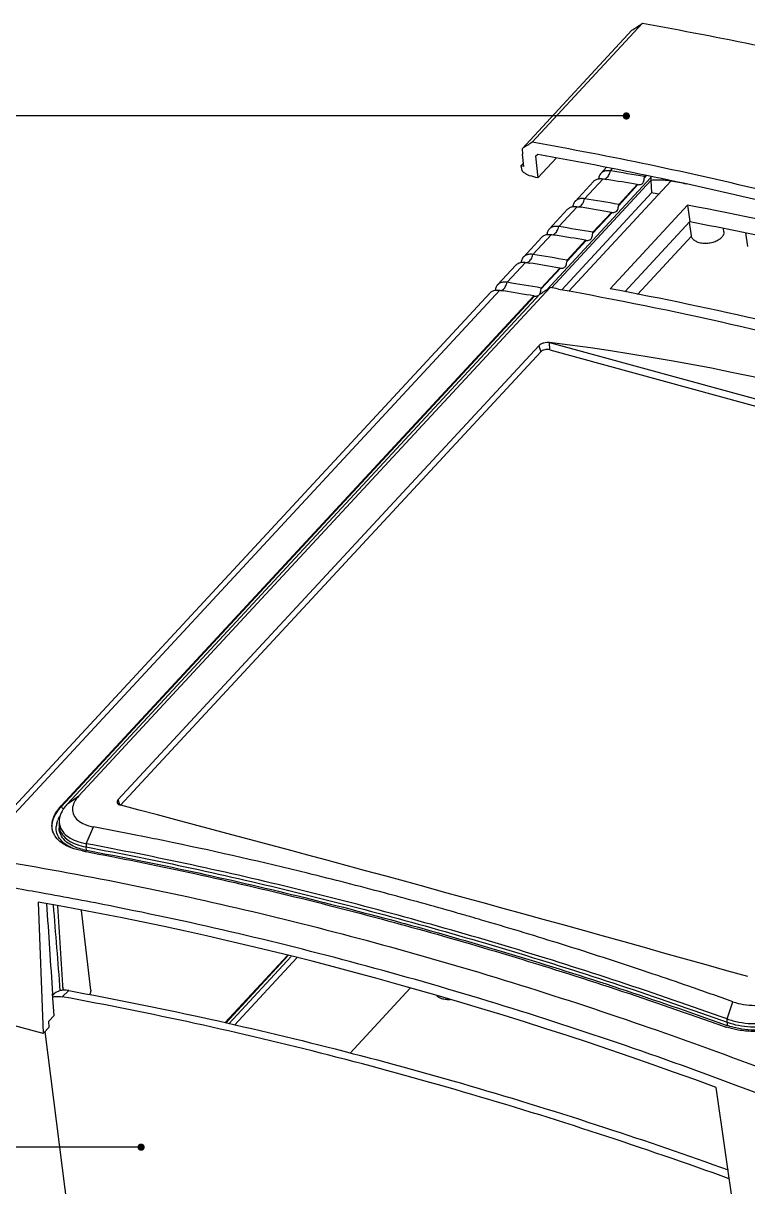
# Model space of a CAD drawing. Header units: inches. Extents: x 1964 to 3446, y -1690 to -1141.
# Drawn here: x 2064.7 to 2164.9, y -1578.1 to -1417.2 of the extents above; entities that cross this region are included whole.
import ezdxf

# ---------------------------------------------------------------- set-up
doc = ezdxf.new("R2010")
doc.units = ezdxf.units.IN
doc.header["$MEASUREMENT"] = 0
doc.layers.get('0').update_dxf_attribs({"linetype": 'CONTINUOUS'})
doc.layers.add('from', color=7, linetype='CONTINUOUS', lineweight=13)
doc.dimstyles.get("Standard").update_dxf_attribs({"dimtxt": 0.18, "dimasz": 0.18, "dimexe": 0.18, "dimexo": 0.0625, "dimgap": 0.09, "dimtad": 0, "dimzin": 0, "dimdsep": 46, "dimtxsty": 'Standard', "dimcen": 0, "dimadec": 0, "dimazin": 0, "dimtfac": 1, "dimtdec": 4, "dimtofl": 0, "dimtmove": 0, "dimatfit": 3, "dimfxl": 0, "dimtolj": 1, "dimtzin": 0, "dimarcsym": 0})

msp = doc.modelspace()

# ---------------------------------------------------------------- linework, layer by layer
at = {"color": 7, "linetype": 'Continuous'}
for p, q in [((2150.347, -1417.183), (2135.092, -1433.638)), ((2148.867, -1418.157), (2133.692, -1434.525)), ((2133.692, -1434.525), (2133.765, -1435.293)), ((2133.899, -1436.515), (2133.529, -1436.913)), ((2133.951, -1436.986), (2133.765, -1435.293)), ((2135.542, -1435.544), (2135.864, -1435.283)), ((2135.542, -1435.544), (2135.873, -1438.572)), ((2138.456, -1435.785), (2135.873, -1438.572)), ((2133.951, -1436.986), (2133.529, -1436.913)), ((2133.529, -1436.913), (2133.659, -1437.553)), ((2145.384, -1437.098), (2144.593, -1437.952)), ((2145.917, -1437.591), (2146.201, -1437.285)), ((2137.119, -1454.022), (2151.496, -1438.514)), ((2137.763, -1453.757), (2151.515, -1438.923)), ((2154.247, -1439.009), (2140.148, -1454.217)), ((2143.572, -1439.052), (2141.021, -1441.804)), ((2142.345, -1441.444), (2144.896, -1438.692)), ((2144.896, -1438.692), (2144.962, -1438.703)), ((2144.962, -1438.703), (2145.438, -1438.78)), ((2149.71, -1439.499), (2147.057, -1442.361)), ((2147.078, -1442.232), (2149.629, -1439.48)), ((2149.701, -1439.497), (2149.71, -1439.499)), ((2150.915, -1438.199), (2150.628, -1438.509)), ((2150.649, -1438.38), (2150.832, -1438.182)), ((2151.515, -1438.923), (2151.594, -1440.648)), ((2154.247, -1439.009), (2154.236, -1438.915)), ((2151.594, -1440.648), (2139.194, -1454.023)), ((2140.001, -1442.905), (2137.45, -1445.656)), ((2138.774, -1445.296), (2141.325, -1442.544)), ((2141.325, -1442.544), (2141.391, -1442.555)), ((2141.391, -1442.555), (2141.866, -1442.632)), ((2145.879, -1453.894), (2156.593, -1442.337)), ((2156.593, -1442.337), (2156.916, -1444.612)), ((2146.139, -1443.351), (2143.485, -1446.213)), ((2143.506, -1446.084), (2146.058, -1443.332)), ((2146.129, -1443.35), (2146.139, -1443.351)), ((2156.916, -1444.612), (2147.914, -1454.321)), ((2157.126, -1446.592), (2156.844, -1444.689)), ((2161.592, -1446.027), (2161.542, -1445.547)), ((2164.902, -1448.046), (2164.645, -1446.175)), ((2136.43, -1446.757), (2133.879, -1449.508)), ((2135.202, -1449.148), (2137.753, -1446.397)), ((2137.753, -1446.397), (2137.819, -1446.407)), ((2137.819, -1446.407), (2138.295, -1446.484)), ((2142.567, -1447.203), (2139.914, -1450.065)), ((2139.935, -1449.936), (2142.486, -1447.185)), ((2142.558, -1447.202), (2142.567, -1447.203)), ((2149.652, -1454.685), (2157.142, -1446.606)), ((2132.858, -1450.609), (2130.307, -1453.361)), ((2131.631, -1453.001), (2134.182, -1450.249)), ((2134.182, -1450.249), (2134.248, -1450.26)), ((2134.248, -1450.26), (2134.723, -1450.337)), ((2138.996, -1451.056), (2136.342, -1453.918)), ((2136.364, -1453.789), (2138.915, -1451.037)), ((2138.986, -1451.054), (2138.996, -1451.056)), ((2059.783, -1530.499), (2130.611, -1454.101)), ((2137.589, -1453.718), (2072.423, -1524.016)), ((2130.611, -1454.101), (2130.676, -1454.112)), ((2130.676, -1454.112), (2131.152, -1454.189)), ((2129.287, -1454.461), (2058.458, -1530.86)), ((2069.98, -1525.392), (2135.343, -1454.889)), ((2135.424, -1454.908), (2070.01, -1525.466)), ((2136.148, -1454.649), (2070.847, -1525.093)), ((2135.415, -1454.906), (2135.424, -1454.908)), ((2077.862, -1524.516), (2136.026, -1461.779)), ((2136.026, -1461.779), (2136.276, -1462.616)), ((2137.507, -1461.344), (2224.193, -1485.046)), ((2137.52, -1462.327), (2137.507, -1461.344)), ((2078.189, -1525.271), (2136.276, -1462.616)), ((2137.52, -1462.327), (2224.206, -1486.03)), ((2070.847, -1525.093), (2072.423, -1524.016)), ((2078.08, -1525.246), (2077.862, -1524.516)), ((2070.01, -1525.466), (2069.98, -1525.392)), ((2069.682, -1527.858), (2069.68, -1528.03)), ((2069.68, -1528.031), (2069.689, -1528.459)), ((2073.442, -1530.623), (2074.427, -1528.295)), ((2073.441, -1530.624), (2073.419, -1531.07)), ((2073.466, -1531.528), (2073.419, -1531.069)), ((2085.55, -1530.501), (2085.315, -1530.452)), ((2072.91, -1531.62), (2073.111, -1531.658)), ((2073.111, -1531.658), (2073.271, -1531.688)), ((2073.271, -1531.688), (2073.426, -1531.717)), ((2066.8, -1538.691), (2067.466, -1556.883)), ((2074.052, -1550.865), (2072.778, -1539.845)), ((2124.376, -1540.105), (2123.905, -1539.971)), ((2125.621, -1540.461), (2125.398, -1540.397)), ((2126.561, -1540.732), (2126.481, -1540.709)), ((2116.986, -1541.772), (2117.437, -1541.896)), ((2117.044, -1541.546), (2117.502, -1541.671)), ((2092.622, -1555.387), (2101.261, -1546.068)), ((2101.375, -1546.097), (2092.737, -1555.414)), ((2093.143, -1555.51), (2101.775, -1546.2)), ((2102.58, -1546.407), (2093.961, -1555.704)), ((2070.209, -1550.441), (2070.264, -1550.891)), ((2109.927, -1559.567), (2118.246, -1550.593)), ((2068.988, -1554.391), (2068.791, -1551.4)), ((2068.978, -1551.388), (2068.801, -1551.546)), ((2071.048, -1550.94), (2070.096, -1551.79)), ((2162.038, -1554.849), (2162.852, -1552.474)), ((2067.466, -1556.883), (2060.885, -1555.084)), ((2068.989, -1554.391), (2068.277, -1555.158)), ((2068.307, -1555.977), (2068.277, -1555.158)), ((2162.073, -1555.31), (2162.037, -1555.746)), ((2162.073, -1555.31), (2162.038, -1554.849)), ((2068.307, -1555.977), (2067.466, -1556.883)), ((2067.737, -1556.591), (2071.285, -1584.617)), ((2161.648, -1555.607), (2162.039, -1555.747)), ((2163.209, -1583.062), (2160.552, -1564.325))]:
    msp.add_line(p, q, dxfattribs=at)
for centre, radius, start, end in [((2064.948, -1938.409), 507.32, 80.2744, 80.81626), ((2063.776, -1940.413), 508.236, 80.27481, 80.75387), ((2149.797, -1438.934), 0.571, 252.85372, 260.26343), ((2148.438, -1438.081), 2.232, 348.95029, 352.30663), ((2065.077, -1937.916), 506.813, 79.60941, 79.8665), ((2103.702, -1726.046), 289.388, 80.27735, 80.47403), ((2060.205, -1944.265), 508.236, 80.27481, 80.75387), ((2061.376, -1942.261), 507.32, 80.2744, 80.81626), ((2144.866, -1441.933), 2.232, 348.95029, 352.30663), ((2146.226, -1442.787), 0.571, 252.85367, 260.2635), ((2057.805, -1946.113), 507.32, 80.2744, 80.81626), ((2141.295, -1445.785), 2.232, 348.95029, 352.30663), ((2056.633, -1948.117), 508.236, 80.27481, 80.75387), ((2142.654, -1446.639), 0.571, 252.85367, 260.2635), ((2054.234, -1949.966), 507.32, 80.2744, 80.81626), ((2053.062, -1951.969), 508.236, 80.27481, 80.75387), ((2137.723, -1449.638), 2.232, 348.95029, 352.30663), ((2139.083, -1450.491), 0.571, 252.85367, 260.2635), ((2049.491, -1955.822), 508.236, 80.27481, 80.75387), ((2050.662, -1953.818), 507.32, 80.2744, 80.81626), ((2134.152, -1453.49), 2.232, 348.95029, 352.30663), ((2085.385, -1751.739), 302.551, 79.84683, 80.06554), ((2135.512, -1454.343), 0.571, 252.85367, 260.2635), ((2073.926, -1528.203), 4.365, 145.71051, 151.23897), ((2074.247, -1528.415), 4.75, 145.31102, 145.77814), ((2074.309, -1528.458), 4.824, 144.81146, 145.31092), ((2072.013, -1528.482), 2.726, 168.43471, 174.77488), ((2072.235, -1528.525), 2.951, 165.20149, 168.47061), ((2072.925, -1528.764), 3.683, 153.73464, 157.33624), ((2071.863, -1527.563), 2.158, 192.33951, 193.7635), ((2071.394, -1528.077), 2.712, 205.01224, 206.76477), ((1977.28, -2047.403), 528.119, 78.5684, 79.39977), ((1976.006, -2053.75), 534.593, 78.20143, 78.56934), ((2074.394, -1525.139), 6.434, 246.95918, 248.74899), ((2075.062, -1522.934), 8.741, 256.13155, 259.46594), ((1972.782, -2068.744), 549.929, 76.19232, 78.1671), ((1980.886, -2021.973), 492.178, 79.81995, 80.7271), ((1968.666, -2085.661), 567.34, 75.08844, 76.19636), ((1965.234, -2098.6), 580.727, 74.143508, 75.089744), ((1962.39, -2108.628), 591.149, 73.721851, 73.876133), ((1960.633, -2114.62), 597.394, 72.67011, 73.721211), ((1950.235, -2146.59), 631.015, 70.599418, 70.896402), ((1948.795, -2150.678), 635.35, 70.311557, 70.599427), ((2165.274, -1545.5), 11.006, 250.28497, 251.00444), ((2165.329, -1545.338), 11.176, 251.00459, 251.7761), ((2165.37, -1545.217), 11.304, 251.77525, 252.09095), ((2165.396, -1545.134), 11.391, 252.09107, 252.49824)]:
    msp.add_arc(centre, radius, start, end, dxfattribs=at)
for centre, major_axis, ratio, start_param, end_param in [((7576.16, 4416.215), (9832.113, 7884.074), 0.117624, -2.2466718, -2.2464924), ((-3202.552, -7210.077), (9402.414, 7504.549), 0.1290882, 0.8680578, 0.8682372), ((-3195.017, -7255.498), (10450.953, 1335.249), 0.5894197, 0.9620202, 0.9621449), ((2437.275, -1077.863), (-299.467, 6837.677), 0.0440772, -4.6615803, -4.6614904), ((1956.183, -2216.313), (238.513, 742.448), 0.6263662, 6.2186453, 6.4027821), ((2457.774, -1675.28), (579.769, -186.252), 0.0589857, 2.1191966, 2.3033334), ((2154.272, -2002.648), (-382.874, 389.695), 0.6910228, -0.9712539, -0.7698618), ((34041.14, 33840.537), (-61468.614, 951882.675), 0.0358619, -4.6775285, -4.6775153), ((-30023.255, -35261.536), (-72130.414, 940384.348), 0.0366816, -1.5377547, -1.5377421), ((33967.795, 33761.84), (-61325.243, 949662.485), 0.0358619, -4.6775241, -4.6775118)]:
    msp.add_ellipse(centre, major_axis=major_axis, ratio=ratio, start_param=start_param, end_param=end_param, dxfattribs=at)
for points, start_tangent, end_tangent in [([(2150.347, -1417.183), (2166.605, -1420.323), (2182.971, -1424.014), (2199.426, -1428.252)], (0.9847358, -0.1740556), (0.9645912, -0.2637495)), ([(2184.171, -1444.707), (2167.716, -1440.469), (2151.35, -1436.778), (2135.092, -1433.638)], (-0.9645917, 0.2637477), (-0.9847305, 0.1740855)), ([(2135.864, -1435.283), (2151.952, -1438.399), (2168.146, -1442.057), (2184.427, -1446.253)], (0.9846118, -0.1747558), (0.9645917, -0.2637477)), ([(2134.748, -1438.269), (2134.362, -1438.091), (2133.993, -1437.849), (2133.659, -1437.553)], (-0.9389112, 0.3441595), (-0.6999657, 0.7141765)), ([(2144.593, -1437.952), (2144.532, -1438.023), (2144.325, -1438.446), (2144.283, -1438.688)], (-0.6817751, -0.7315619), (-0.0896984, -0.995969)), ([(2145.917, -1437.591), (2145.36, -1437.578), (2144.886, -1437.726), (2144.593, -1437.952)], (-0.9871827, 0.1595943), (-0.6817751, -0.7315619)), ([(2145.488, -1438.471), (2145.664, -1438.233), (2145.81, -1437.933), (2145.917, -1437.591)], (0.6798707, 0.733332), (0.2304178, 0.9730918)), ([(2143.573, -1439.052), (2143.866, -1438.827), (2144.34, -1438.679), (2144.896, -1438.692)], (0.6817751, 0.7315619), (0.9871827, -0.1595943)), ([(2145.091, -1438.709), (2145.293, -1438.633)], (0.9898338, 0.1422288), (0.8583813, 0.5130123)), ([(2145.293, -1438.633), (2145.488, -1438.471)], (0.8583813, 0.5130123), (0.6798707, 0.733332)), ([(2149.71, -1439.499), (2149.948, -1439.496)], (0.9883063, -0.1524815), (0.989185, 0.1466731)), ([(2149.948, -1439.496), (2150.193, -1439.426), (2150.391, -1439.289)], (0.989185, 0.1466731), (0.6798707, 0.733332)), ([(2150.391, -1439.289), (2150.509, -1439.087), (2150.573, -1438.824), (2150.628, -1438.509)], (0.6798707, 0.733332), (0.1919693, 0.9814009)), ([(2154.247, -1439.009), (2153.302, -1438.886), (2152.389, -1438.857), (2151.515, -1438.923)], (-0.9816391, 0.1907479), (-0.9916443, -0.1290019)), ([(2140.001, -1442.905), (2140.295, -1442.679), (2140.768, -1442.531), (2141.325, -1442.544)], (0.6817751, 0.7315619), (0.9871827, -0.1595943)), ([(2141.022, -1441.804), (2140.961, -1441.875), (2140.753, -1442.299), (2140.711, -1442.54)], (-0.6817751, -0.7315619), (-0.0896984, -0.995969)), ([(2142.345, -1441.444), (2141.789, -1441.43), (2141.315, -1441.578), (2141.022, -1441.804)], (-0.9871827, 0.1595943), (-0.6817751, -0.7315619)), ([(2141.52, -1442.561), (2141.721, -1442.486)], (0.9898338, 0.1422288), (0.8583813, 0.5130123)), ([(2141.721, -1442.486), (2141.917, -1442.324)], (0.8583813, 0.5130123), (0.6798707, 0.733332)), ([(2141.917, -1442.324), (2142.093, -1442.085), (2142.239, -1441.785), (2142.345, -1441.444)], (0.6798707, 0.733332), (0.2304178, 0.9730918)), ([(2146.82, -1443.141), (2146.937, -1442.939), (2147.001, -1442.676), (2147.057, -1442.361)], (0.6798707, 0.733332), (0.1919693, 0.9814009)), ([(2233.941, -1462.763), (2221.75, -1458.776), (2199.895, -1452.34), (2178.16, -1446.857), (2156.593, -1442.337)], (-0.9471722, 0.3207255), (-0.9827625, 0.1848728)), ([(2146.139, -1443.351), (2146.377, -1443.349)], (0.9883057, -0.1524858), (0.9891834, 0.1466841)), ([(2146.377, -1443.349), (2146.622, -1443.278), (2146.82, -1443.141)], (0.9891834, 0.1466841), (0.6798707, 0.733332)), ([(2137.45, -1445.656), (2137.389, -1445.728), (2137.182, -1446.151), (2137.14, -1446.393)], (-0.6817751, -0.7315619), (-0.0896984, -0.995969)), ([(2138.774, -1445.296), (2138.217, -1445.283), (2137.744, -1445.43), (2137.45, -1445.656)], (-0.9871827, 0.1595943), (-0.6817751, -0.7315619)), ([(2138.15, -1446.338), (2138.345, -1446.176)], (0.8583813, 0.5130123), (0.6798707, 0.733332)), ([(2138.345, -1446.176), (2138.521, -1445.937), (2138.667, -1445.638), (2138.774, -1445.296)], (0.6798707, 0.733332), (0.2304178, 0.9730918)), ([(2156.916, -1444.612), (2171.235, -1447.507), (2185.636, -1450.833), (2200.104, -1454.585)], (0.9827991, -0.1846781), (0.9645879, -0.2637615)), ([(2161.592, -1446.026), (2161.541, -1446.408), (2161.28, -1446.818)], (0.1016003, -0.9948253), (-0.6798707, -0.733332)), ([(2136.43, -1446.757), (2136.723, -1446.531), (2137.197, -1446.383), (2137.753, -1446.397)], (0.6817751, 0.7315619), (0.9871827, -0.1595943)), ([(2137.948, -1446.413), (2138.15, -1446.338)], (0.9898338, 0.1422288), (0.8583813, 0.5130123)), ([(2142.567, -1447.203), (2142.805, -1447.201)], (0.9883057, -0.1524858), (0.9891834, 0.1466841)), ([(2142.805, -1447.201), (2143.051, -1447.13), (2143.248, -1446.993)], (0.9891834, 0.1466841), (0.6798707, 0.733332)), ([(2143.248, -1446.993), (2143.366, -1446.792), (2143.43, -1446.528), (2143.485, -1446.213)], (0.6798707, 0.733332), (0.1919693, 0.9814009)), ([(2158.209, -1447.531), (2157.669, -1447.307), (2157.298, -1446.985), (2157.126, -1446.592)], (-0.9645915, 0.2637486), (-0.1463718, 0.9892297)), ([(2161.28, -1446.818), (2160.829, -1447.176), (2160.236, -1447.446), (2159.559, -1447.604), (2158.861, -1447.633), (2158.209, -1447.531)], (-0.6798707, -0.733332), (-0.9645915, 0.2637486)), ([(2135.202, -1449.148), (2134.646, -1449.135), (2134.172, -1449.283), (2133.879, -1449.509)], (-0.9871827, 0.1595943), (-0.6817751, -0.7315619)), ([(2134.774, -1450.028), (2134.95, -1449.79), (2135.096, -1449.49), (2135.202, -1449.148)], (0.6798707, 0.733332), (0.2304178, 0.9730918)), ([(2132.858, -1450.609), (2133.152, -1450.383), (2133.626, -1450.236), (2134.182, -1450.249)], (0.6817751, 0.7315619), (0.9871827, -0.1595943)), ([(2133.879, -1449.509), (2133.818, -1449.58), (2133.611, -1450.003), (2133.568, -1450.245)], (-0.6817751, -0.7315619), (-0.0896984, -0.995969)), ([(2134.377, -1450.265), (2134.579, -1450.19)], (0.9898338, 0.1422288), (0.8583813, 0.5130123)), ([(2134.579, -1450.19), (2134.774, -1450.028)], (0.8583813, 0.5130123), (0.6798707, 0.733332)), ([(2139.234, -1451.053), (2139.479, -1450.983), (2139.677, -1450.846)], (0.9891834, 0.1466841), (0.6798707, 0.733332)), ([(2139.677, -1450.846), (2139.794, -1450.644), (2139.858, -1450.381), (2139.914, -1450.065)], (0.6798707, 0.733332), (0.1919693, 0.9814009)), ([(2138.996, -1451.056), (2139.234, -1451.053)], (0.9883057, -0.1524858), (0.9891834, 0.1466841)), ([(2129.287, -1454.462), (2129.58, -1454.236), (2130.054, -1454.088), (2130.611, -1454.101)], (0.6817751, 0.7315619), (0.9871827, -0.1595943)), ([(2130.307, -1453.361), (2130.246, -1453.432), (2130.039, -1453.856), (2129.997, -1454.097)], (-0.6817751, -0.7315619), (-0.0896984, -0.995969)), ([(2131.631, -1453.001), (2131.074, -1452.987), (2130.601, -1453.135), (2130.307, -1453.361)], (-0.9871827, 0.1595943), (-0.6817751, -0.7315619)), ([(2130.806, -1454.118), (2131.007, -1454.042)], (0.9898338, 0.1422288), (0.8583813, 0.5130123)), ([(2131.007, -1454.042), (2131.202, -1453.88)], (0.8583813, 0.5130123), (0.6798707, 0.733332)), ([(2131.202, -1453.88), (2131.378, -1453.642), (2131.524, -1453.342), (2131.631, -1453.001)], (0.6798707, 0.733332), (0.2304178, 0.9730918)), ([(2136.148, -1454.649), (2136.629, -1454.339), (2137.108, -1454.029), (2137.589, -1453.718)], (0.8409454, 0.54112), (0.84129, 0.540584)), ([(2136.223, -1454.496), (2136.287, -1454.233)], (0.3443814, 0.9388298), (0.1731671, 0.9848925)), ([(2136.287, -1454.233), (2136.342, -1453.918)], (0.1731671, 0.9848925), (0.1919693, 0.9814009)), ([(2138.719, -1453.927), (2162.585, -1458.767), (2186.663, -1464.788), (2210.889, -1471.974), (2235.198, -1480.307)], (0.9843429, -0.1762639), (0.9392258, -0.3433001)), ([(2232.963, -1477.706), (2210.963, -1470.31), (2189.22, -1463.908), (2167.473, -1458.42), (2145.879, -1453.894)], (-0.9418281, 0.3360951), (-0.982758, 0.1848964)), ([(2135.424, -1454.908), (2135.663, -1454.906)], (0.9883057, -0.1524858), (0.9891834, 0.1466841)), ([(2135.663, -1454.906), (2135.908, -1454.835), (2136.105, -1454.698)], (0.9891834, 0.1466841), (0.6798707, 0.733332)), ([(2136.105, -1454.698), (2136.223, -1454.496)], (0.6798707, 0.733332), (0.3443814, 0.9388298)), ([(2137.507, -1461.344), (2137.108, -1461.327), (2136.688, -1461.403), (2136.309, -1461.562), (2136.026, -1461.779)], (-0.9847792, 0.1738102), (-0.6798707, -0.733332)), ([(2137.52, -1462.327), (2137.184, -1462.284), (2136.833, -1462.324), (2136.516, -1462.439), (2136.276, -1462.616)], (-0.9645915, 0.2637486), (-0.6798707, -0.733332)), ([(2072.421, -1524.014), (2071.783, -1524.915), (2071.538, -1525.817), (2071.704, -1526.664), (2072.283, -1527.388), (2073.213, -1527.942), (2074.431, -1528.296)], (-0.6852715, -0.7282877), (0.9838552, -0.1789663)), ([(2077.862, -1524.516), (2077.719, -1524.759), (2077.725, -1524.967)], (-0.6798707, -0.733332), (0.3179299, -0.9481142)), ([(2077.725, -1524.967), (2077.735, -1524.992), (2077.909, -1525.181), (2078.217, -1525.297)], (0.3179299, -0.9481142), (0.9803108, -0.1974608)), ([(2068.936, -1529.223), (2068.76, -1528.713), (2068.747, -1527.632), (2069.16, -1526.509), (2069.98, -1525.392)], (-0.4227714, 0.9062364), (0.6798707, 0.733332)), ([(2068.936, -1529.224), (2068.794, -1528.801), (2068.767, -1527.732), (2069.176, -1526.603), (2070.01, -1525.466)], (-0.3979982, 0.9173862), (0.6793851, 0.7337819)), ([(2070.1, -1526.103), (2069.737, -1527.111), (2069.705, -1527.41)], (-0.480123, -0.8772012), (-0.0480479, -0.998845)), ([(2070.317, -1525.808), (2070.307, -1525.802), (2070.131, -1525.657), (2070.01, -1525.466)], (-0.8700546, 0.4929554), (-0.3749167, 0.9270585)), ([(2070.845, -1525.091), (2070.366, -1525.678)], (-0.679866, -0.7333364), (-0.5762592, -0.817267)), ([(2071.749, -1531.325), (2070.876, -1530.904), (2069.91, -1530.104), (2069.386, -1529.154), (2069.299, -1528.233)], (-0.9305872, 0.3660703), (0.0901749, 0.9959259)), ([(2069.381, -1527.771), (2069.526, -1527.345)], (0.2551521, 0.9669009), (0.3849665, 0.9229305)), ([(2069.622, -1527.134), (2069.807, -1526.8)], (0.4421992, 0.8969169), (0.5221269, 0.8528678)), ([(2069.681, -1528.03), (2069.739, -1528.499), (2070.156, -1529.381), (2070.951, -1530.129), (2072.069, -1530.699)], (0.0212126, -0.999775), (0.9359484, -0.3521371)), ([(2069.705, -1527.41), (2069.755, -1528.024)], (-0.0480479, -0.998845), (0.2137331, -0.9768921)), ([(2069.767, -1528.077), (2070.184, -1528.944), (2070.964, -1529.674), (2072.066, -1530.242), (2073.441, -1530.624)], (0.2379437, -0.9712789), (0.9830114, -0.1835445)), ([(2072.91, -1531.62), (2071.343, -1531.183), (2070.096, -1530.532), (2069.216, -1529.696), (2068.972, -1529.298)], (-0.983039, 0.1833964), (-0.4502896, 0.8928826)), ([(2071.876, -1531.06), (2070.944, -1530.551), (2070.154, -1529.8), (2069.748, -1528.916), (2069.696, -1528.458)], (-0.9201486, 0.3915693), (-0.0135489, 0.9999082)), ([(2072.967, -1531.42), (2072.062, -1531.136)], (-0.970706, 0.2402704), (-0.9319303, 0.3626376)), ([(2072.069, -1530.699), (2073.419, -1531.07)], (0.9359484, -0.3521371), (0.9823505, -0.1870497)), ([(2073.419, -1531.07), (2088.032, -1534.011), (2102.729, -1537.397), (2117.496, -1541.223)], (0.9830297, -0.1834464), (0.9645917, -0.2637476)), ([(2117.49, -1540.772), (2102.733, -1536.948), (2088.045, -1533.564), (2073.441, -1530.624)], (-0.9645921, 0.2637463), (-0.9830216, 0.1834896)), ([(2060.986, -1532.9), (2078.681, -1536.119), (2096.488, -1540.015), (2114.381, -1544.584)], (0.9869326, -0.1611338), (0.9645915, -0.2637486)), ([(2073.426, -1531.717), (2087.522, -1534.561), (2102.219, -1537.946), (2116.986, -1541.772)], (0.9828517, -0.1843978), (0.9645919, -0.2637471)), ([(2073.464, -1531.528), (2088.065, -1534.466), (2102.748, -1537.848), (2117.044, -1541.546)], (0.9830421, -0.1833799), (0.9648085, -0.2629536)), ([(2113.347, -1547.857), (2095.536, -1543.309), (2077.809, -1539.431), (2067.875, -1537.543)], (-0.9645915, 0.2637486), (-0.9842614, 0.1767189)), ([(2162.038, -1554.849), (2147.158, -1549.727), (2132.304, -1545.033), (2117.49, -1540.772)], (-0.9414043, 0.3372801), (-0.9645921, 0.2637463)), ([(2125.398, -1540.397), (2124.376, -1540.105)], (-0.9612321, 0.2757406), (-0.9617287, 0.2740033)), ([(2126.481, -1540.709), (2125.621, -1540.461)], (-0.960703, 0.2775784), (-0.9611234, 0.2761194)), ([(2117.437, -1541.896), (2131.809, -1546.037), (2146.673, -1550.734), (2161.561, -1555.86)], (0.9643779, -0.2645282), (0.9413811, -0.3373451)), ([(2117.496, -1541.223), (2132.319, -1545.487), (2147.183, -1550.184), (2162.073, -1555.31)], (0.9645922, -0.2637458), (0.9413918, -0.3373152)), ([(2117.502, -1541.671), (2132.311, -1545.932), (2147.162, -1550.625), (2161.648, -1555.607)], (0.964592, -0.2637467), (0.9415928, -0.3367537)), ([(2114.381, -1544.584), (2132.334, -1549.817), (2150.321, -1555.708), (2166.739, -1561.649)], (0.9645915, -0.2637486), (0.9353274, -0.3537834)), ([(2156.751, -1550.326), (2151.84, -1548.648), (2140.84, -1545.054), (2138.581, -1544.345)], (-0.9449293, 0.3272744), (-0.9546224, 0.297819)), ([(2167.036, -1565.441), (2149.124, -1558.93), (2131.219, -1553.066), (2113.347, -1547.857)], (-0.9343426, 0.356376), (-0.9645915, 0.2637486)), ([(2068.814, -1551.82), (2069.303, -1551.74), (2070.096, -1551.79)], (0.9650918, 0.2619119), (0.9838452, -0.1790212)), ([(2071.049, -1550.94), (2070.255, -1550.89), (2069.554, -1551.039), (2068.988, -1551.378), (2068.978, -1551.388)], (-0.9838212, 0.1791532), (-0.7453444, -0.6666796)), ([(2162.348, -1576.955), (2144.289, -1570.737), (2125.602, -1564.957), (2106.987, -1559.867), (2088.476, -1555.476), (2070.096, -1551.79)], (-0.9404417, 0.3399549), (-0.9838452, 0.1790211)), ([(2071.049, -1550.94), (2089.398, -1554.622), (2107.879, -1559.007), (2126.462, -1564.088), (2145.119, -1569.858), (2162.179, -1575.715)], (0.9838212, -0.1791534), (0.9410329, -0.3383152)), ([(2074.052, -1550.865), (2073.995, -1551.308), (2073.892, -1551.52)], (0.1127299, -0.9936257), (-0.5203364, -0.8539614)), ([(2123.747, -1552.201), (2123.404, -1552.199), (2122.729, -1552.095), (2122.17, -1551.866), (2121.91, -1551.675)], (-0.9992262, -0.039333), (-0.7329296, 0.6803045)), ([(2162.848, -1552.472), (2164.317, -1552.851), (2165.896, -1552.976), (2167.487, -1552.839), (2168.965, -1552.44), (2170.226, -1551.82), (2171.194, -1551.022)], (0.9396634, -0.3421005), (0.6737826, 0.7389296)), ([(2162.038, -1554.849), (2163.676, -1555.288), (2165.416, -1555.486), (2167.181, -1555.44), (2168.881, -1555.146), (2170.438, -1554.616), (2171.779, -1553.886), (2172.847, -1552.981)], (0.9414225, -0.3372293), (0.6798705, 0.7333322)), ([(2172.961, -1553.857), (2171.867, -1554.781), (2170.493, -1555.524), (2168.902, -1556.059), (2167.17, -1556.35), (2165.389, -1556.387), (2163.654, -1556.182), (2162.039, -1555.747)], (-0.6798707, -0.733332), (-0.9413755, 0.3373607)), ([(2162.073, -1555.31), (2163.608, -1555.731), (2165.288, -1555.944), (2167.049, -1555.918), (2168.771, -1555.644), (2170.38, -1555.123), (2171.843, -1554.331), (2172.881, -1553.443)], (0.942864, -0.3331778), (0.6818846, 0.7314597)), ([(2173.272, -1554.225), (2172.529, -1554.794), (2171, -1555.619), (2169.228, -1556.212), (2167.3, -1556.535), (2165.314, -1556.578), (2163.375, -1556.349), (2161.971, -1555.998)], (-0.7529588, -0.6580677), (-0.9537062, 0.30074))]:
    msp.add_spline(points, degree=3, dxfattribs=dict(at, start_tangent=start_tangent, end_tangent=end_tangent))

# ---------------------------------------------------------------- leaders
at = {"layer": 'from', "color": 4}
for points in [[(2148.117, -1429.997), (2034.776, -1429.997)], [(2081.024, -1572.582), (2034.776, -1572.582)]]:
    msp.add_leader(points, dimstyle='Standard', override={"dimscale": 1, "dimasz": 1, "dimldrblk": 'Dot'}, dxfattribs=at)

doc.saveas('drawing.dxf')
